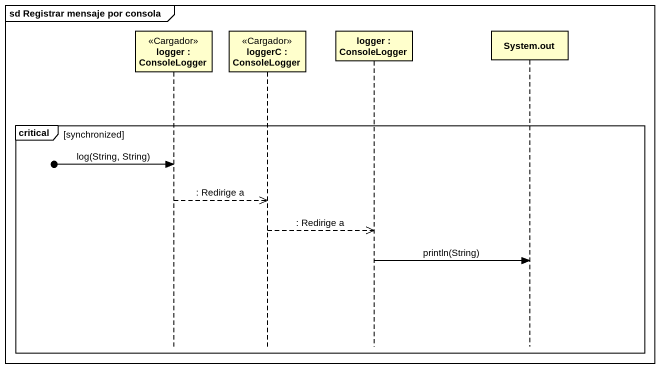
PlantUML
@startuml
mainframe sd Registrar mensaje por consola
hide footbox
participant "logger : ConsoleLogger" as logger <<Cargador>>
participant "loggerC : ConsoleLogger" as loggerC <<Cargador>>
participant "logger : ConsoleLogger" as logger_2
participant "System.out" as System_out

critical synchronized
  [o-> logger : log(String, String)
  logger -->> loggerC : : Redirige a
  loggerC -->> logger_2 : : Redirige a
  logger_2 -> System_out : println(String)
end
@enduml
